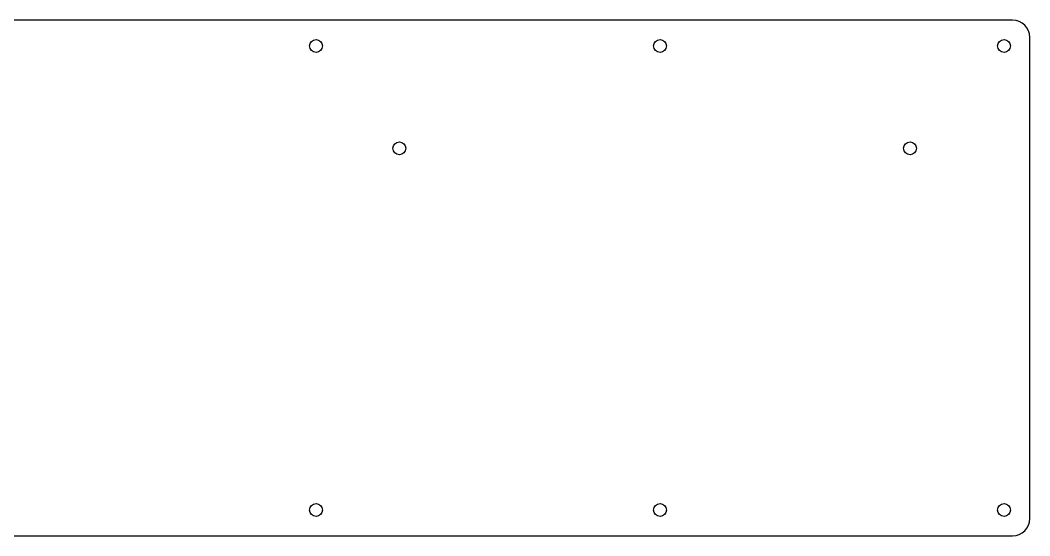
# Model space of a CAD drawing. Header units: millimetres. Extents: x 10 to 990, y 68 to 480.
# Drawn here: x 187.4 to 422.5, y 100 to 220 of the extents above; entities that cross this region are included whole.
import ezdxf

# ---------------------------------------------------------------- set-up
doc = ezdxf.new("R2010")
doc.units = ezdxf.units.MM
doc.header["$MEASUREMENT"] = 0

msp = doc.modelspace()

# ---------------------------------------------------------------- linework, layer by layer
for p, q in [((418.47, 220), (14, 220)), ((422.47, 104), (422.47, 216)), ((14, 100), (418.47, 100))]:
    msp.add_line(p, q)
for points in [[(422.47, 216), (422.47, 218.21), (420.68, 220), (418.47, 220)], [(418.47, 100), (420.68, 100), (422.47, 101.79), (422.47, 104)]]:
    msp.add_open_spline(points, degree=3)
for points in [[(257.78, 214), (257.78, 214.83), (257.11, 215.5), (256.28, 215.5), (255.46, 215.5), (254.78, 214.83), (254.78, 214), (254.78, 213.17), (255.46, 212.5), (256.28, 212.5), (257.11, 212.5), (257.78, 213.17), (257.78, 214)], [(337.88, 214), (337.88, 214.83), (337.21, 215.5), (336.38, 215.5), (335.55, 215.5), (334.88, 214.83), (334.88, 214), (334.88, 213.17), (335.55, 212.5), (336.38, 212.5), (337.21, 212.5), (337.88, 213.17), (337.88, 214)], [(417.97, 214), (417.97, 214.83), (417.3, 215.5), (416.47, 215.5), (415.65, 215.5), (414.97, 214.83), (414.97, 214), (414.97, 213.17), (415.65, 212.5), (416.47, 212.5), (417.3, 212.5), (417.97, 213.17), (417.97, 214)], [(277.19, 190.18), (277.19, 191.01), (276.51, 191.68), (275.69, 191.68), (274.86, 191.68), (274.19, 191.01), (274.19, 190.18), (274.19, 189.35), (274.86, 188.68), (275.69, 188.68), (276.51, 188.68), (277.19, 189.35), (277.19, 190.18)], [(396.08, 190.18), (396.08, 191.01), (395.41, 191.68), (394.58, 191.68), (393.75, 191.68), (393.08, 191.01), (393.08, 190.18), (393.08, 189.35), (393.75, 188.68), (394.58, 188.68), (395.41, 188.68), (396.08, 189.35), (396.08, 190.18)], [(257.78, 106), (257.78, 106.83), (257.11, 107.5), (256.28, 107.5), (255.46, 107.5), (254.78, 106.83), (254.78, 106), (254.78, 105.17), (255.46, 104.5), (256.28, 104.5), (257.11, 104.5), (257.78, 105.17), (257.78, 106)], [(337.88, 106), (337.88, 106.83), (337.21, 107.5), (336.38, 107.5), (335.55, 107.5), (334.88, 106.83), (334.88, 106), (334.88, 105.17), (335.55, 104.5), (336.38, 104.5), (337.21, 104.5), (337.88, 105.17), (337.88, 106)], [(417.97, 106), (417.97, 106.83), (417.3, 107.5), (416.47, 107.5), (415.65, 107.5), (414.97, 106.83), (414.97, 106), (414.97, 105.17), (415.65, 104.5), (416.47, 104.5), (417.3, 104.5), (417.97, 105.17), (417.97, 106)]]:
    msp.add_open_spline(points, degree=3, knots=[0, 0, 0, 0, 1, 1, 1, 2, 2, 2, 3, 3, 3, 4, 4, 4, 4])

doc.saveas('drawing.dxf')
